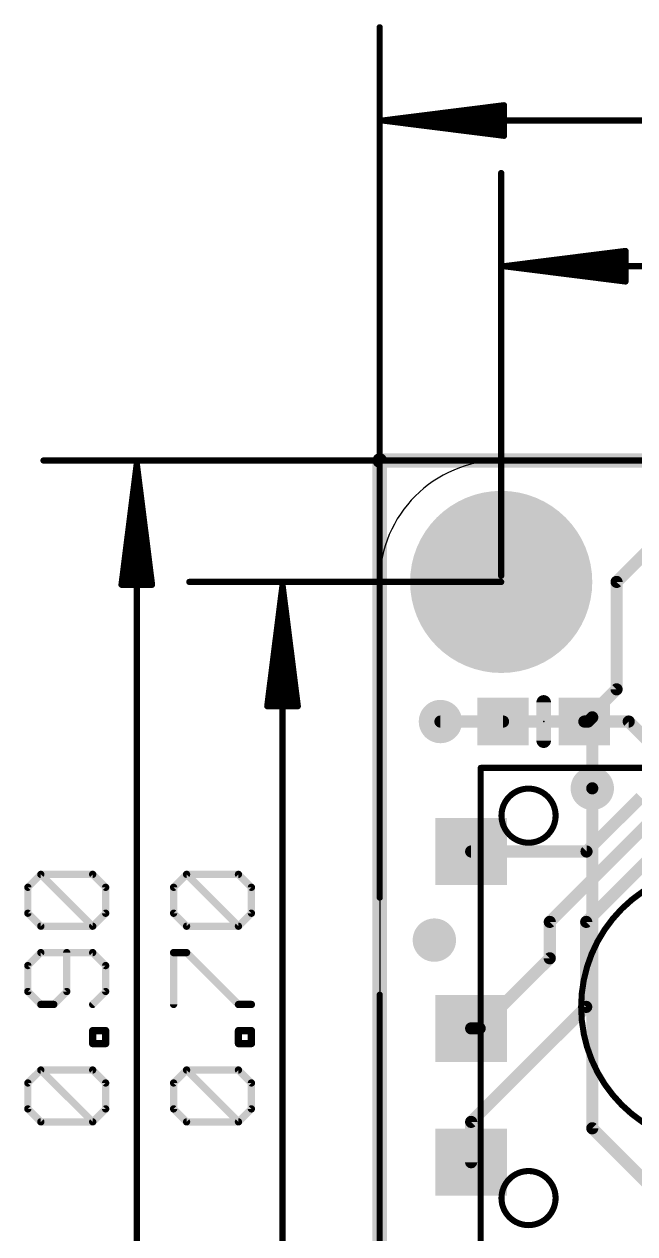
# Model space of a CAD drawing. Extents: x -7.4 to 51, y -6.6 to 32.3.
# Drawn here: x -7.43 to 5.33, y 6.68 to 31.99 of the extents above; entities that cross this region are included whole.
import ezdxf

# ---------------------------------------------------------------- set-up
doc = ezdxf.new("R2010")
doc.units = 0
for name, color, linetype in [('1', 12, 'CONTINUOUS'), ('16', 5, 'CONTINUOUS'), ('17', 110, 'CONTINUOUS'), ('18', 110, 'CONTINUOUS'), ('20', 53, 'CONTINUOUS'), ('21', 40, 'CONTINUOUS'), ('23', 53, 'CONTINUOUS'), ('47', 253, 'CONTINUOUS')]:
    doc.layers.add(name, color=color, linetype=linetype)

# ---------------------------------------------------------------- blocks, each defined once
blk = doc.blocks.new('ROUNDP')
at = {"const_width": 0.5}
blk.add_lwpolyline([(0, -0.25, 1), (0, 0.25, 1), (0, -0.25)], format="xyb", dxfattribs=at)
blk = doc.blocks.new('RECT')
blk.add_solid([(-0.5, -0.5), (0.5, -0.5), (-0.5, 0.5), (0.5, 0.5)])
blk = doc.blocks.new('ROUNDV')
at = {"const_width": 0.5}
blk.add_lwpolyline([(0, -0.25, 1), (0, 0.25, 1), (0, -0.25)], format="xyb", dxfattribs=at)

msp = doc.modelspace()

# ---------------------------------------------------------------- linework, layer by layer
at = {"layer": '1'}
for points, const_width in [([(0, 22.86), (0, 0)], 0.3048), ([(50.8, 22.86), (0, 22.86)], 0.3048), ([(4.953, 20.32), (6.223, 21.59)], 0.254), ([(4.953, 20.32), (4.953, 18.073)], 0.254), ([(4.953, 18.073), (4.279, 17.399)], 0.254), ([(2.579, 17.399), (1.27, 17.399)], 0.254), ([(4.279, 17.399), (4.357, 17.399)], 0.254), ([(4.357, 17.399), (4.445, 17.487)], 0.254), ([(4.445, 17.487), (4.445, 16.002)], 0.254), ([(5.461, 15.816), (4.325, 14.68)], 0.254), ([(5.969, 15.621), (3.556, 13.208)], 0.254), ([(4.318, 13.208), (6.477, 15.367)], 0.254), ([(4.325, 14.68), (1.912, 14.68)], 0.254), ([(3.556, 13.208), (3.556, 12.446)], 0.254), ([(4.318, 13.208), (4.318, 11.43)], 0.254), ([(3.556, 12.446), (2.09, 10.98)], 0.254), ([(4.318, 11.43), (1.912, 9.024)], 0.254), ([(2.09, 10.98), (1.912, 10.98)], 0.254), ([(1.912, 9.024), (1.912, 8.18)], 0.254)]:
    msp.add_lwpolyline(points, dxfattribs=dict(at, const_width=const_width))
for points, const_width in [([(0.0762, 22.86, 1), (-0.0762, 22.86)], 0.1524), ([(0, 22.9362, 1), (0, 22.7838)], 0.1524), ([(5.0165, 20.32, 1), (4.8895, 20.32)], 0.127), ([(4.9081, 20.3649, 1), (4.9979, 20.2751)], 0.127), ([(4.8895, 18.073, 1), (5.0165, 18.073)], 0.127), ([(4.9979, 18.0281, 1), (4.9081, 18.1179)], 0.127), ([(1.27, 17.4625, 1), (1.27, 17.3355)], 0.127), ([(2.579, 17.3355, 1), (2.579, 17.4625)], 0.127), ([(4.279, 17.4625, 1), (4.279, 17.3355)], 0.127), ([(4.2341, 17.4439, 1), (4.3239, 17.3541)], 0.127), ([(4.3121, 17.4439, 1), (4.4019, 17.3541)], 0.127), ([(4.357, 17.3355, 1), (4.357, 17.4625)], 0.127), ([(4.5085, 17.487, 1), (4.3815, 17.487)], 0.127), ([(4.4899, 17.4421, 1), (4.4001, 17.5319)], 0.127), ([(4.3815, 16.002, 1), (4.5085, 16.002)], 0.127), ([(1.912, 14.7435, 1), (1.912, 14.6165)], 0.127), ([(4.2801, 14.7249, 1), (4.3699, 14.6351)], 0.127), ([(4.325, 14.6165, 1), (4.325, 14.7435)], 0.127), ([(3.6195, 13.208, 1), (3.4925, 13.208)], 0.127), ([(3.5111, 13.2529, 1), (3.6009, 13.1631)], 0.127), ([(4.3815, 13.208, 1), (4.2545, 13.208)], 0.127), ([(4.2731, 13.2529, 1), (4.3629, 13.1631)], 0.127), ([(3.4925, 12.446, 1), (3.6195, 12.446)], 0.127), ([(3.6009, 12.4011, 1), (3.5111, 12.4909)], 0.127), ([(4.2545, 11.43, 1), (4.3815, 11.43)], 0.127), ([(4.3629, 11.3851, 1), (4.2731, 11.4749)], 0.127), ([(1.912, 11.0435, 1), (1.912, 10.9165)], 0.127), ([(2.0451, 11.0249, 1), (2.1349, 10.9351)], 0.127), ([(2.09, 10.9165, 1), (2.09, 11.0435)], 0.127), ([(1.9755, 9.024, 1), (1.8485, 9.024)], 0.127), ([(1.8671, 9.0689, 1), (1.9569, 8.9791)], 0.127), ([(1.8485, 8.18, 1), (1.9755, 8.18)], 0.127)]:
    msp.add_lwpolyline(points, format="xyb", dxfattribs=dict(at, const_width=const_width))
at = {"layer": '16'}
for points, const_width in [([(0, 22.86), (0, 0)], 0.3048), ([(50.8, 22.86), (0, 22.86)], 0.3048), ([(1.27, 17.399), (5.207, 17.399)], 0.254), ([(5.207, 17.399), (5.588, 17.018)], 0.254), ([(4.445, 16.002), (4.445, 8.89)], 0.254), ([(4.445, 8.89), (8.89, 4.445)], 0.254)]:
    msp.add_lwpolyline(points, dxfattribs=dict(at, const_width=const_width))
for points, const_width in [([(0.0762, 22.86, 1), (-0.0762, 22.86)], 0.1524), ([(0, 22.9362, 1), (0, 22.7838)], 0.1524), ([(1.27, 17.4625, 1), (1.27, 17.3355)], 0.127), ([(5.2519, 17.4439, 1), (5.1621, 17.3541)], 0.127), ([(5.207, 17.3355, 1), (5.207, 17.4625)], 0.127), ([(4.5085, 16.002, 1), (4.3815, 16.002)], 0.127), ([(4.4899, 8.9349, 1), (4.4001, 8.8451)], 0.127), ([(4.3815, 8.89, 1), (4.5085, 8.89)], 0.127)]:
    msp.add_lwpolyline(points, format="xyb", dxfattribs=dict(at, const_width=const_width))
at = {"layer": '20'}
for p, q in [((48.26, 22.86), (2.54, 22.86)), ((48.26, 22.86), (2.54, 22.86)), ((0, 20.32), (0, 2.54)), ((0, 20.32), (0, 2.54))]:
    msp.add_line(p, q, dxfattribs=at)
msp.add_arc((2.54, 20.32), 2.54, 90, 180, dxfattribs=at)
msp.add_arc((2.54, 20.32), 2.54, 90, 180, dxfattribs=at)
at = {"layer": '21'}
for points, const_width in [([(3.429, 17.799), (3.429, 16.999)], 0.3048), ([(2.112, 16.43), (12.112, 16.43)], 0.127), ([(2.112, 6.43), (2.112, 16.43)], 0.127)]:
    msp.add_lwpolyline(points, dxfattribs=dict(at, const_width=const_width))
for points, const_width in [([(3.5052, 17.799, 1), (3.3528, 17.799)], 0.1524), ([(3.3528, 16.999, 1), (3.5052, 16.999)], 0.1524), ([(2.1438, 16.43, 1), (2.0802, 16.43)], 0.0635), ([(2.112, 16.4617, 1), (2.112, 16.3983)], 0.0635), ([(3.112, 14.8643, 1), (3.112, 15.9957, 1), (3.112, 14.8643)], 0.127), ([(7.112, 8.53, 1), (7.112, 14.33, 1), (7.112, 8.53)], 0.127), ([(3.112, 6.8643, 1), (3.112, 7.9957, 1), (3.112, 6.8643)], 0.127)]:
    msp.add_lwpolyline(points, format="xyb", dxfattribs=dict(at, const_width=const_width))
at = {"layer": '23'}
msp.add_point((3.429, 17.399), dxfattribs=at)
at = {"layer": '47'}
for points, const_width in [([(0, 13.716), (0, 31.922)], 0.13), ([(0.065, 29.972), (2.6, 30.2912)], 0.13), ([(0.065, 29.972), (2.6, 30.232)], 0.13), ([(0.065, 29.972), (2.6, 30.102)], 0.13), ([(2.6, 30.2912), (2.6, 29.6528)], 0.13), ([(0.065, 29.972), (50.735, 29.972)], 0.13), ([(2.6, 29.6528), (0.065, 29.972)], 0.13), ([(2.6, 29.842), (0.065, 29.972)], 0.13), ([(2.6, 29.712), (0.065, 29.972)], 0.13), ([(2.54, 20.447), (2.54, 28.874)], 0.13), ([(2.605, 26.924), (5.14, 27.2432)], 0.13), ([(2.605, 26.924), (5.14, 27.184)], 0.13), ([(2.605, 26.924), (5.14, 27.054)], 0.13), ([(5.14, 27.2432), (5.14, 26.6048)], 0.13), ([(2.605, 26.924), (48.195, 26.924)], 0.13), ([(5.14, 26.6048), (2.605, 26.924)], 0.13), ([(5.14, 26.794), (2.605, 26.924)], 0.13), ([(5.14, 26.664), (2.605, 26.924)], 0.13), ([(13.716, 22.86), (-7.03, 22.86)], 0.13), ([(-5.08, 22.795), (-5.3992, 20.26)], 0.13), ([(-5.08, 22.795), (-5.34, 20.26)], 0.13), ([(-5.08, 22.795), (-5.21, 20.26)], 0.13), ([(-5.08, 0.065), (-5.08, 22.795)], 0.13), ([(-4.7608, 20.26), (-5.08, 22.795)], 0.13), ([(-4.95, 20.26), (-5.08, 22.795)], 0.13), ([(-4.82, 20.26), (-5.08, 22.795)], 0.13), ([(-5.3992, 20.26), (-4.7608, 20.26)], 0.13), ([(2.54, 20.32), (-3.982, 20.32)], 0.13), ([(-2.032, 20.255), (-2.3512, 17.72)], 0.13), ([(-2.032, 20.255), (-2.292, 17.72)], 0.13), ([(-2.032, 20.255), (-2.162, 17.72)], 0.13), ([(-2.032, 2.605), (-2.032, 20.255)], 0.13), ([(-1.7128, 17.72), (-2.032, 20.255)], 0.13), ([(-1.902, 17.72), (-2.032, 20.255)], 0.13), ([(-1.772, 17.72), (-2.032, 20.255)], 0.13), ([(-2.3512, 17.72), (-1.7128, 17.72)], 0.13), ([(-7.3577, 13.9312), (-7.0865, 14.2024)], 0.1524), ([(-7.0865, 14.2024), (-6.0019, 14.2024)], 0.1524), ([(-6.0019, 13.1177), (-7.0865, 14.2024)], 0.1524), ([(-6.0019, 14.2024), (-5.7307, 13.9312)], 0.1524), ([(-4.3097, 13.9312), (-4.0385, 14.2024)], 0.1524), ([(-4.0385, 14.2024), (-2.9539, 14.2024)], 0.1524), ([(-2.9539, 13.1177), (-4.0385, 14.2024)], 0.1524), ([(-2.9539, 14.2024), (-2.6827, 13.9312)], 0.1524), ([(-7.3577, 13.3889), (-7.3577, 13.9312)], 0.1524), ([(-5.7307, 13.9312), (-5.7307, 13.3889)], 0.1524), ([(-4.3097, 13.3889), (-4.3097, 13.9312)], 0.1524), ([(-2.6827, 13.9312), (-2.6827, 13.3889)], 0.1524), ([(-7.0865, 13.1177), (-7.3577, 13.3889)], 0.1524), ([(-5.7307, 13.3889), (-6.0019, 13.1177)], 0.1524), ([(-4.0385, 13.1177), (-4.3097, 13.3889)], 0.1524), ([(-2.6827, 13.3889), (-2.9539, 13.1177)], 0.1524), ([(-6.0019, 13.1177), (-7.0865, 13.1177)], 0.1524), ([(-2.9539, 13.1177), (-4.0385, 13.1177)], 0.1524), ([(-7.0865, 12.5652), (-7.3577, 12.294)], 0.1524), ([(-6.0019, 12.5652), (-7.0865, 12.5652)], 0.1524), ([(-6.5442, 11.7517), (-6.5442, 12.5652)], 0.1524), ([(-5.7307, 12.294), (-6.0019, 12.5652)], 0.1524), ([(-4.3097, 11.4805), (-4.3097, 12.5652)], 0.1524), ([(-4.3097, 12.5652), (-4.0385, 12.5652)], 0.1524), ([(-4.0385, 12.5652), (-2.9539, 11.4805)], 0.1524), ([(-7.3577, 12.294), (-7.3577, 11.7517)], 0.1524), ([(-5.7307, 11.7517), (-5.7307, 12.294)], 0.1524), ([(-7.3577, 11.7517), (-7.0865, 11.4805)], 0.1524), ([(-6.8154, 11.4805), (-6.5442, 11.7517)], 0.1524), ([(-6.0019, 11.4805), (-5.7307, 11.7517)], 0.1524), ([(0, 11.684), (0, -6.522)], 0.13), ([(-7.0865, 11.4805), (-6.8154, 11.4805)], 0.1524), ([(-2.9539, 11.4805), (-2.6827, 11.4805)], 0.1524), ([(-6.0019, 10.662), (-6.0019, 10.9331)], 0.1524), ([(-6.0019, 10.9331), (-5.7307, 10.9331)], 0.1524), ([(-5.7307, 10.9331), (-5.7307, 10.662)], 0.1524), ([(-2.9539, 10.662), (-2.9539, 10.9331)], 0.1524), ([(-2.9539, 10.9331), (-2.6827, 10.9331)], 0.1524), ([(-2.6827, 10.9331), (-2.6827, 10.662)], 0.1524), ([(0, 10.922), (0, -6.522)], 0.13), ([(-5.7307, 10.662), (-6.0019, 10.662)], 0.1524), ([(-2.6827, 10.662), (-2.9539, 10.662)], 0.1524), ([(-7.3577, 9.8383), (-7.0865, 10.1095)], 0.1524), ([(-7.0865, 10.1095), (-6.0019, 10.1095)], 0.1524), ([(-6.0019, 9.0248), (-7.0865, 10.1095)], 0.1524), ([(-6.0019, 10.1095), (-5.7307, 9.8383)], 0.1524), ([(-4.3097, 9.8383), (-4.0385, 10.1095)], 0.1524), ([(-4.0385, 10.1095), (-2.9539, 10.1095)], 0.1524), ([(-2.9539, 9.0248), (-4.0385, 10.1095)], 0.1524), ([(-2.9539, 10.1095), (-2.6827, 9.8383)], 0.1524), ([(-7.3577, 9.296), (-7.3577, 9.8383)], 0.1524), ([(-5.7307, 9.8383), (-5.7307, 9.296)], 0.1524), ([(-4.3097, 9.296), (-4.3097, 9.8383)], 0.1524), ([(-2.6827, 9.8383), (-2.6827, 9.296)], 0.1524), ([(-7.0865, 9.0248), (-7.3577, 9.296)], 0.1524), ([(-5.7307, 9.296), (-6.0019, 9.0248)], 0.1524), ([(-4.0385, 9.0248), (-4.3097, 9.296)], 0.1524), ([(-2.6827, 9.296), (-2.9539, 9.0248)], 0.1524), ([(-6.0019, 9.0248), (-7.0865, 9.0248)], 0.1524), ([(-2.9539, 9.0248), (-4.0385, 9.0248)], 0.1524)]:
    msp.add_lwpolyline(points, dxfattribs=dict(at, const_width=const_width))
for points, const_width in [([(0.0325, 31.922, 1), (-0.0325, 31.922)], 0.065), ([(2.6325, 30.2912, 1), (2.5675, 30.2912)], 0.065), ([(2.6041, 30.259, 1), (2.5959, 30.3235)], 0.065), ([(2.6033, 30.1997, 1), (2.5967, 30.2643)], 0.065), ([(2.6017, 30.0695, 1), (2.5983, 30.1345)], 0.065), ([(0.065, 30.0045, 1), (0.065, 29.9395)], 0.065), ([(0.0691, 30.0042, 1), (0.0609, 29.9398)], 0.065), ([(0.0633, 30.0045, 1), (0.0667, 29.9395)], 0.065), ([(0.0667, 30.0045, 1), (0.0633, 29.9395)], 0.065), ([(0.0683, 30.0043, 1), (0.0617, 29.9397)], 0.065), ([(0.0617, 30.0043, 1), (0.0683, 29.9397)], 0.065), ([(0.0609, 30.0042, 1), (0.0691, 29.9398)], 0.065), ([(2.5983, 29.8095, 1), (2.6017, 29.8745)], 0.065), ([(2.5675, 29.6528, 1), (2.6325, 29.6528)], 0.065), ([(2.5959, 29.6205, 1), (2.6041, 29.685)], 0.065), ([(2.5967, 29.6797, 1), (2.6033, 29.7443)], 0.065), ([(2.5725, 28.874, 1), (2.5075, 28.874)], 0.065), ([(5.1725, 27.2432, 1), (5.1075, 27.2432)], 0.065), ([(5.1441, 27.211, 1), (5.1359, 27.2755)], 0.065), ([(5.1433, 27.1517, 1), (5.1367, 27.2163)], 0.065), ([(5.1417, 27.0215, 1), (5.1383, 27.0865)], 0.065), ([(2.605, 26.9565, 1), (2.605, 26.8915)], 0.065), ([(2.6091, 26.9562, 1), (2.6009, 26.8918)], 0.065), ([(2.6033, 26.9565, 1), (2.6067, 26.8915)], 0.065), ([(2.6067, 26.9565, 1), (2.6033, 26.8915)], 0.065), ([(2.6083, 26.9563, 1), (2.6017, 26.8917)], 0.065), ([(2.6017, 26.9563, 1), (2.6083, 26.8917)], 0.065), ([(2.6009, 26.9562, 1), (2.6091, 26.8918)], 0.065), ([(5.1383, 26.7615, 1), (5.1417, 26.8265)], 0.065), ([(5.1075, 26.6048, 1), (5.1725, 26.6048)], 0.065), ([(5.1359, 26.5725, 1), (5.1441, 26.637)], 0.065), ([(5.1367, 26.6317, 1), (5.1433, 26.6963)], 0.065), ([(-7.03, 22.8925, 1), (-7.03, 22.8275)], 0.065), ([(-5.0475, 22.795, 1), (-5.1125, 22.795)], 0.065), ([(-5.0478, 22.7991, 1), (-5.1122, 22.7909)], 0.065), ([(-5.0475, 22.7933, 1), (-5.1125, 22.7967)], 0.065), ([(-5.0475, 22.7967, 1), (-5.1125, 22.7933)], 0.065), ([(-5.0477, 22.7983, 1), (-5.1123, 22.7917)], 0.065), ([(-5.0477, 22.7917, 1), (-5.1123, 22.7983)], 0.065), ([(-5.0478, 22.7909, 1), (-5.1122, 22.7991)], 0.065), ([(-5.4315, 20.2641, 1), (-5.367, 20.2559)], 0.065), ([(-5.3992, 20.2925, 1), (-5.3992, 20.2275)], 0.065), ([(-5.3723, 20.2633, 1), (-5.3077, 20.2567)], 0.065), ([(-5.2425, 20.2617, 1), (-5.1775, 20.2583)], 0.065), ([(-4.9825, 20.2583, 1), (-4.9175, 20.2617)], 0.065), ([(-4.8523, 20.2567, 1), (-4.7877, 20.2633)], 0.065), ([(-4.793, 20.2559, 1), (-4.7285, 20.2641)], 0.065), ([(-4.7608, 20.2275, 1), (-4.7608, 20.2925)], 0.065), ([(-3.982, 20.3525, 1), (-3.982, 20.2875)], 0.065), ([(-1.9995, 20.255, 1), (-2.0645, 20.255)], 0.065), ([(-1.9998, 20.2591, 1), (-2.0642, 20.2509)], 0.065), ([(-1.9995, 20.2533, 1), (-2.0645, 20.2567)], 0.065), ([(-1.9995, 20.2567, 1), (-2.0645, 20.2533)], 0.065), ([(-1.9997, 20.2583, 1), (-2.0643, 20.2517)], 0.065), ([(-1.9997, 20.2517, 1), (-2.0643, 20.2583)], 0.065), ([(-1.9998, 20.2509, 1), (-2.0642, 20.2591)], 0.065), ([(2.5075, 20.447, 1), (2.5725, 20.447)], 0.065), ([(2.54, 20.2875, 1), (2.54, 20.3525)], 0.065), ([(-2.3835, 17.7241, 1), (-2.319, 17.7159)], 0.065), ([(-2.3512, 17.7525, 1), (-2.3512, 17.6875)], 0.065), ([(-2.3243, 17.7233, 1), (-2.2597, 17.7167)], 0.065), ([(-2.1945, 17.7217, 1), (-2.1295, 17.7183)], 0.065), ([(-1.9345, 17.7183, 1), (-1.8695, 17.7217)], 0.065), ([(-1.8043, 17.7167, 1), (-1.7397, 17.7233)], 0.065), ([(-1.745, 17.7159, 1), (-1.6805, 17.7241)], 0.065), ([(-1.7128, 17.6875, 1), (-1.7128, 17.7525)], 0.065), ([(-7.0596, 14.2293, 1), (-7.1135, 14.1754)], 0.0762), ([(-7.0865, 14.2405, 1), (-7.0865, 14.1643)], 0.0762), ([(-7.0596, 14.1754, 1), (-7.1135, 14.2293)], 0.0762), ([(-5.9749, 14.2293, 1), (-6.0288, 14.1754)], 0.0762), ([(-6.0019, 14.1643, 1), (-6.0019, 14.2405)], 0.0762), ([(-4.0116, 14.2293, 1), (-4.0655, 14.1754)], 0.0762), ([(-4.0385, 14.2405, 1), (-4.0385, 14.1643)], 0.0762), ([(-4.0116, 14.1754, 1), (-4.0655, 14.2293)], 0.0762), ([(-2.9269, 14.2293, 1), (-2.9808, 14.1754)], 0.0762), ([(-2.9539, 14.1643, 1), (-2.9539, 14.2405)], 0.0762), ([(-7.3196, 13.9312, 1), (-7.3958, 13.9312)], 0.0762), ([(-7.3846, 13.9581, 1), (-7.3307, 13.9043)], 0.0762), ([(-5.6926, 13.9312, 1), (-5.7688, 13.9312)], 0.0762), ([(-5.7576, 13.9043, 1), (-5.7038, 13.9581)], 0.0762), ([(-4.2716, 13.9312, 1), (-4.3478, 13.9312)], 0.0762), ([(-4.3366, 13.9581, 1), (-4.2827, 13.9043)], 0.0762), ([(-2.6446, 13.9312, 1), (-2.7208, 13.9312)], 0.0762), ([(-2.7096, 13.9043, 1), (-2.6558, 13.9581)], 0.0762), ([(-0.0325, 13.716, 1), (0.0325, 13.716)], 0.065), ([(-7.3307, 13.4158, 1), (-7.3846, 13.3619)], 0.0762), ([(-7.3958, 13.3889, 1), (-7.3196, 13.3889)], 0.0762), ([(-5.7688, 13.3889, 1), (-5.6926, 13.3889)], 0.0762), ([(-5.7038, 13.3619, 1), (-5.7576, 13.4158)], 0.0762), ([(-4.2827, 13.4158, 1), (-4.3366, 13.3619)], 0.0762), ([(-4.3478, 13.3889, 1), (-4.2716, 13.3889)], 0.0762), ([(-2.7208, 13.3889, 1), (-2.6446, 13.3889)], 0.0762), ([(-2.6558, 13.3619, 1), (-2.7096, 13.4158)], 0.0762), ([(-7.0865, 13.1558, 1), (-7.0865, 13.0796)], 0.0762), ([(-7.1135, 13.0908, 1), (-7.0596, 13.1446)], 0.0762), ([(-6.0288, 13.1446, 1), (-5.9749, 13.0908)], 0.0762), ([(-6.0288, 13.0908, 1), (-5.9749, 13.1446)], 0.0762), ([(-6.0019, 13.0796, 1), (-6.0019, 13.1558)], 0.0762), ([(-4.0385, 13.1558, 1), (-4.0385, 13.0796)], 0.0762), ([(-4.0655, 13.0908, 1), (-4.0116, 13.1446)], 0.0762), ([(-2.9808, 13.1446, 1), (-2.9269, 13.0908)], 0.0762), ([(-2.9808, 13.0908, 1), (-2.9269, 13.1446)], 0.0762), ([(-2.9539, 13.0796, 1), (-2.9539, 13.1558)], 0.0762), ([(-7.0865, 12.6033, 1), (-7.0865, 12.5271)], 0.0762), ([(-7.0596, 12.5383, 1), (-7.1135, 12.5921)], 0.0762), ([(-6.5061, 12.5652, 1), (-6.5823, 12.5652)], 0.0762), ([(-5.9749, 12.5921, 1), (-6.0288, 12.5383)], 0.0762), ([(-6.0019, 12.5271, 1), (-6.0019, 12.6033)], 0.0762), ([(-4.2716, 12.5652, 1), (-4.3478, 12.5652)], 0.0762), ([(-4.3097, 12.6033, 1), (-4.3097, 12.5271)], 0.0762), ([(-4.0116, 12.5921, 1), (-4.0655, 12.5383)], 0.0762), ([(-4.0385, 12.5271, 1), (-4.0385, 12.6033)], 0.0762), ([(-7.3196, 12.294, 1), (-7.3958, 12.294)], 0.0762), ([(-7.3846, 12.321, 1), (-7.3307, 12.2671)], 0.0762), ([(-5.6926, 12.294, 1), (-5.7688, 12.294)], 0.0762), ([(-5.7576, 12.2671, 1), (-5.7038, 12.321)], 0.0762), ([(-7.3958, 11.7517, 1), (-7.3196, 11.7517)], 0.0762), ([(-7.3307, 11.7786, 1), (-7.3846, 11.7248)], 0.0762), ([(-6.5823, 11.7517, 1), (-6.5061, 11.7517)], 0.0762), ([(-6.5173, 11.7248, 1), (-6.5711, 11.7786)], 0.0762), ([(-5.7688, 11.7517, 1), (-5.6926, 11.7517)], 0.0762), ([(-5.7038, 11.7248, 1), (-5.7576, 11.7786)], 0.0762), ([(0.0325, 11.684, 1), (-0.0325, 11.684)], 0.065), ([(-7.0865, 11.5186, 1), (-7.0865, 11.4424)], 0.0762), ([(-7.1135, 11.4536, 1), (-7.0596, 11.5075)], 0.0762), ([(-6.8423, 11.5075, 1), (-6.7884, 11.4536)], 0.0762), ([(-6.8154, 11.4424, 1), (-6.8154, 11.5186)], 0.0762), ([(-6.0288, 11.5075, 1), (-5.9749, 11.4536)], 0.0762), ([(-4.3478, 11.4805, 1), (-4.2716, 11.4805)], 0.0762), ([(-2.9539, 11.5186, 1), (-2.9539, 11.4424)], 0.0762), ([(-2.9808, 11.4536, 1), (-2.9269, 11.5075)], 0.0762), ([(-2.6827, 11.4424, 1), (-2.6827, 11.5186)], 0.0762), ([(-5.9638, 10.9331, 1), (-6.04, 10.9331)], 0.0762), ([(-6.0019, 10.9712, 1), (-6.0019, 10.895)], 0.0762), ([(-5.6926, 10.9331, 1), (-5.7688, 10.9331)], 0.0762), ([(-5.7307, 10.895, 1), (-5.7307, 10.9712)], 0.0762), ([(-2.9158, 10.9331, 1), (-2.992, 10.9331)], 0.0762), ([(-2.9539, 10.9712, 1), (-2.9539, 10.895)], 0.0762), ([(-2.6446, 10.9331, 1), (-2.7208, 10.9331)], 0.0762), ([(-2.6827, 10.895, 1), (-2.6827, 10.9712)], 0.0762), ([(0.0325, 10.922, 1), (-0.0325, 10.922)], 0.065), ([(-6.0019, 10.7001, 1), (-6.0019, 10.6239)], 0.0762), ([(-6.04, 10.662, 1), (-5.9638, 10.662)], 0.0762), ([(-5.7688, 10.662, 1), (-5.6926, 10.662)], 0.0762), ([(-5.7307, 10.6239, 1), (-5.7307, 10.7001)], 0.0762), ([(-2.9539, 10.7001, 1), (-2.9539, 10.6239)], 0.0762), ([(-2.992, 10.662, 1), (-2.9158, 10.662)], 0.0762), ([(-2.7208, 10.662, 1), (-2.6446, 10.662)], 0.0762), ([(-2.6827, 10.6239, 1), (-2.6827, 10.7001)], 0.0762), ([(-7.0596, 10.1364, 1), (-7.1135, 10.0825)], 0.0762), ([(-7.0865, 10.1476, 1), (-7.0865, 10.0714)], 0.0762), ([(-7.0596, 10.0825, 1), (-7.1135, 10.1364)], 0.0762), ([(-5.9749, 10.1364, 1), (-6.0288, 10.0825)], 0.0762), ([(-6.0019, 10.0714, 1), (-6.0019, 10.1476)], 0.0762), ([(-4.0116, 10.1364, 1), (-4.0655, 10.0825)], 0.0762), ([(-4.0385, 10.1476, 1), (-4.0385, 10.0714)], 0.0762), ([(-4.0116, 10.0825, 1), (-4.0655, 10.1364)], 0.0762), ([(-2.9269, 10.1364, 1), (-2.9808, 10.0825)], 0.0762), ([(-2.9539, 10.0714, 1), (-2.9539, 10.1476)], 0.0762), ([(-7.3196, 9.8383, 1), (-7.3958, 9.8383)], 0.0762), ([(-7.3846, 9.8652, 1), (-7.3307, 9.8114)], 0.0762), ([(-5.6926, 9.8383, 1), (-5.7688, 9.8383)], 0.0762), ([(-5.7576, 9.8114, 1), (-5.7038, 9.8652)], 0.0762), ([(-4.2716, 9.8383, 1), (-4.3478, 9.8383)], 0.0762), ([(-4.3366, 9.8652, 1), (-4.2827, 9.8114)], 0.0762), ([(-2.6446, 9.8383, 1), (-2.7208, 9.8383)], 0.0762), ([(-2.7096, 9.8114, 1), (-2.6558, 9.8652)], 0.0762), ([(-7.3307, 9.3229, 1), (-7.3846, 9.269)], 0.0762), ([(-5.7038, 9.269, 1), (-5.7576, 9.3229)], 0.0762), ([(-4.2827, 9.3229, 1), (-4.3366, 9.269)], 0.0762), ([(-2.6558, 9.269, 1), (-2.7096, 9.3229)], 0.0762), ([(-7.3958, 9.296, 1), (-7.3196, 9.296)], 0.0762), ([(-5.7688, 9.296, 1), (-5.6926, 9.296)], 0.0762), ([(-4.3478, 9.296, 1), (-4.2716, 9.296)], 0.0762), ([(-2.7208, 9.296, 1), (-2.6446, 9.296)], 0.0762), ([(-7.0865, 9.0629, 1), (-7.0865, 8.9867)], 0.0762), ([(-7.1135, 8.9979, 1), (-7.0596, 9.0518)], 0.0762), ([(-6.0288, 9.0518, 1), (-5.9749, 8.9979)], 0.0762), ([(-6.0288, 8.9979, 1), (-5.9749, 9.0518)], 0.0762), ([(-6.0019, 8.9867, 1), (-6.0019, 9.0629)], 0.0762), ([(-4.0385, 9.0629, 1), (-4.0385, 8.9867)], 0.0762), ([(-4.0655, 8.9979, 1), (-4.0116, 9.0518)], 0.0762), ([(-2.9808, 9.0518, 1), (-2.9269, 8.9979)], 0.0762), ([(-2.9808, 8.9979, 1), (-2.9269, 9.0518)], 0.0762), ([(-2.9539, 8.9867, 1), (-2.9539, 9.0629)], 0.0762)]:
    msp.add_lwpolyline(points, format="xyb", dxfattribs=dict(at, const_width=const_width))

# ---------------------------------------------------------------- block references
at = {"layer": '1', "xscale": 1.075}
for p in [(2.579, 17.399), (4.279, 17.399)]:
    msp.add_blockref('RECT', p, dxfattribs=at)
at = {"layer": '1', "xscale": 1.5, "yscale": 1.4, "rotation": 180}
for p in [(1.912, 14.68), (1.912, 10.98), (1.912, 8.18)]:
    msp.add_blockref('RECT', p, dxfattribs=at)
at = {"layer": '17', "xscale": 3.81, "yscale": 3.81}
msp.add_blockref('ROUNDP', (2.54, 20.32), dxfattribs=at)
msp.add_blockref('ROUNDP', (2.54, 20.32), dxfattribs=at)
at = {"layer": '18', "xscale": 0.9064, "yscale": 0.9064}
for p in [(1.27, 17.399), (1.27, 17.399), (4.445, 16.002), (4.445, 16.002), (1.143, 12.827), (1.143, 12.827)]:
    msp.add_blockref('ROUNDV', p, dxfattribs=at)

doc.saveas('drawing.dxf')
